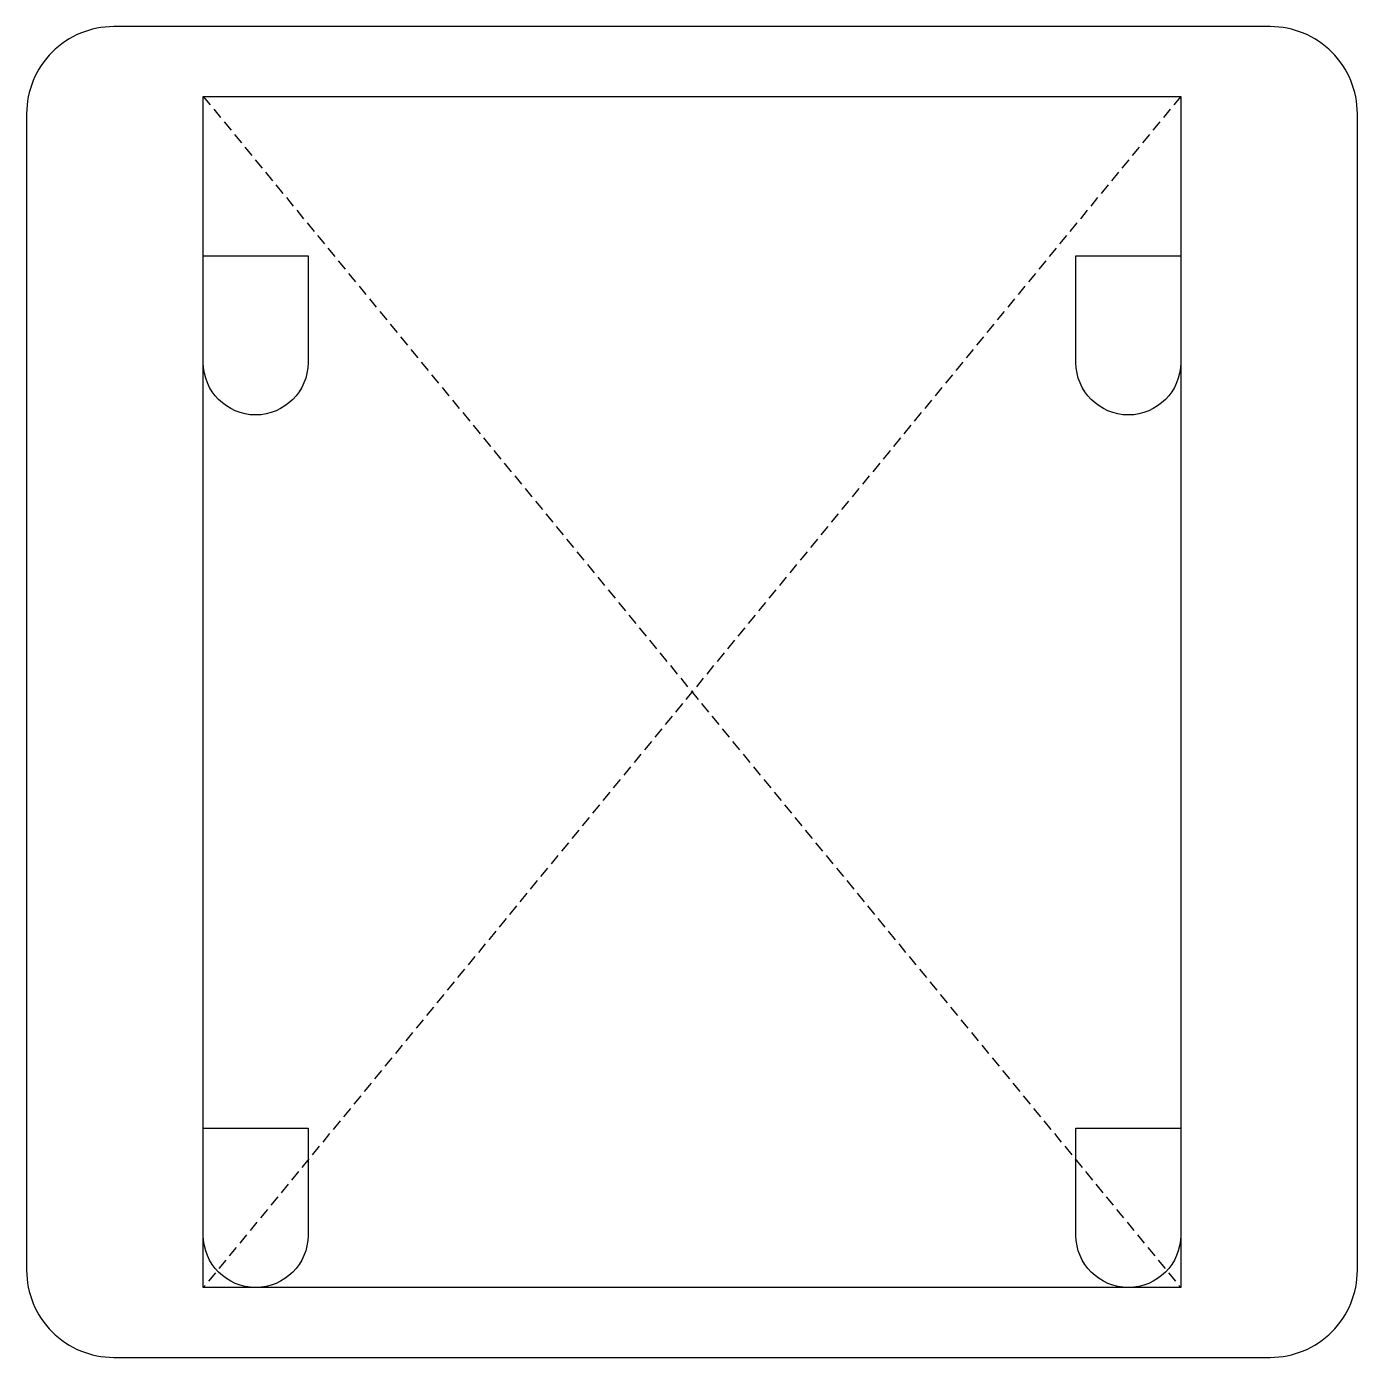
# Model space of a CAD drawing. Header units: millimetres. Extents: x -30.5 to 30.5, y -30.5 to 30.5.
import ezdxf

# ---------------------------------------------------------------- set-up
doc = ezdxf.new("R2010")
doc.units = ezdxf.units.MM
doc.linetypes.add('DASHED', pattern=[0.75, 0.5, -0.25])
doc.layers.get('0').update_dxf_attribs({"linetype": 'CONTINUOUS'})

msp = doc.modelspace()

# ---------------------------------------------------------------- linework, layer by layer
at = {"linetype": 'DASHED'}
for p, q in [((-22.4, 27.3), (22.4, -27.3)), ((22.4, 27.3), (-22.4, -27.3))]:
    msp.add_line(p, q, dxfattribs=at)
for points in [[(-30.5, -26.5, 0.414214), (-26.5, -30.5), (26.5, -30.5, 0.414214), (30.5, -26.5), (30.5, 26.5, 0.414214), (26.5, 30.5), (-26.5, 30.5, 0.414214), (-30.5, 26.5)], [(-17.6, 20), (-17.6, 15.1, -1), (-22.4, 15.1), (-22.4, 20)], [(17.6, 20), (22.4, 20), (22.4, 15.1, -1), (17.6, 15.1)], [(-22.4, -20), (-17.6, -20), (-17.6, -24.9, -1), (-22.4, -24.9)], [(17.6, -20), (22.4, -20), (22.4, -24.9, -1), (17.6, -24.9)]]:
    msp.add_lwpolyline(points, format="xyb", close=True)
msp.add_lwpolyline([(-22.4, 27.3), (22.4, 27.3), (22.4, -27.3), (-22.4, -27.3)], close=True)
msp.add_point((0, 0))
msp.add_point((0, 0))

doc.saveas('drawing.dxf')
